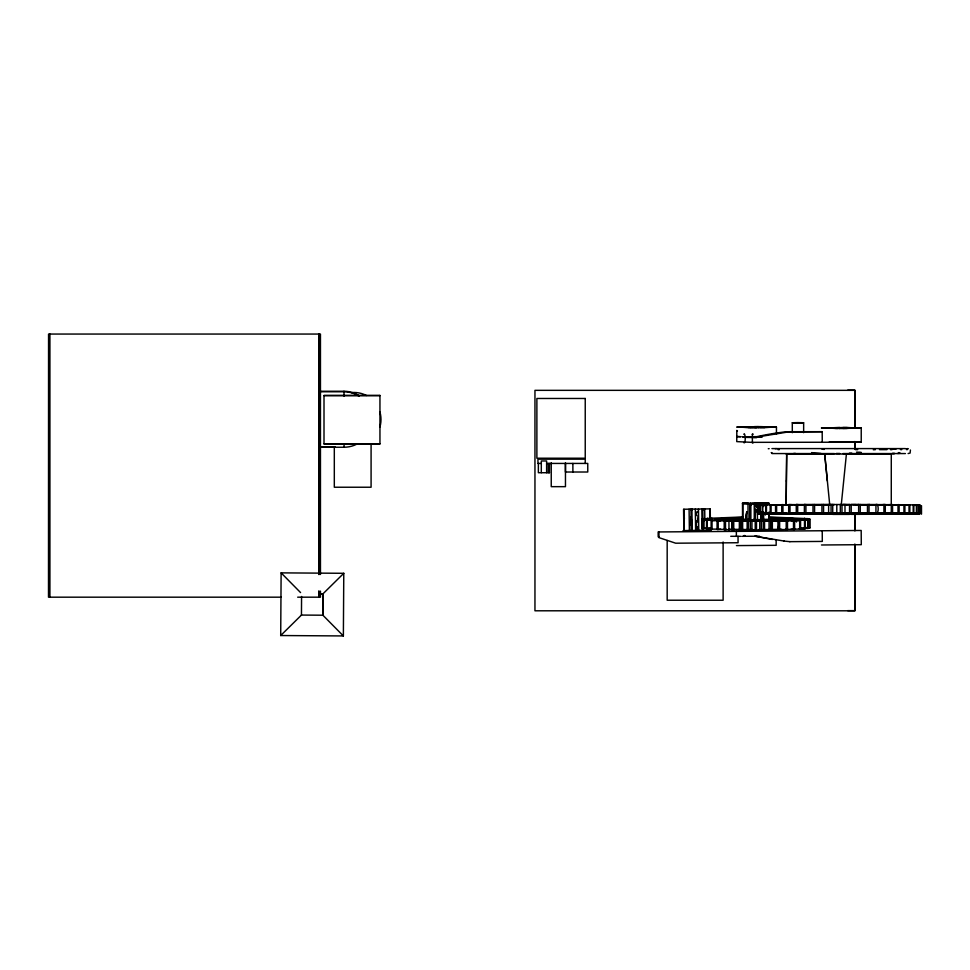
<?xml version="1.0" encoding="UTF-8"?>
<svg xmlns="http://www.w3.org/2000/svg" width="970" height="970" viewBox="0 0 970 970"><rect width="100%" height="100%" fill="white"/><g stroke="black" fill="none" stroke-linecap="round" stroke-linejoin="round"><path stroke-width="1.45" d="M551.239 462.714L551.239 486.661L565.462 486.661L565.462 462.714M792.296 432.705L792.296 422.75L797.704 422.593L803.645 422.738L803.645 432.693M891.272 504.933L891.284 454.021L786.064 454.021M751.204 504.909L751.204 503.685L742.511 503.66L746.366 503.515M762.093 513.154L761.753 519.835L761.753 512.645M280.706 635.532L281.118 572.87L343.78 573.294L343.368 635.944L280.706 635.532L301.452 615.065L322.889 615.21L343.368 635.944M301.452 615.065L301.573 596.477M343.78 573.294L323.034 593.761L322.889 615.21L322.889 593.785L320.051 593.761M698.012 519.787L698.06 515.191M755.218 508.632C756.054 515.034 755.145 522.878 750.271 519.605L750.271 503.782L751.204 503.685M763.099 514.973L763.147 512.136L763.063 514.755M756.406 511.82L756.454 509.844M762.226 514.452L762.08 519.665L760.601 519.556M683.874 530.59L684.335 517.774L683.874 530.59L683.559 509.25L710.21 508.862L710.379 520.235M760.516 504.933L760.48 503.685L763.645 503.685M841.257 504.933L846.41 454.021M684.371 514.84L683.923 518.853L684.299 516.101M763.293 529.85L763.293 521.278L771.393 521.266L771.295 529.911L751.944 530.154L740.352 529.887L740.559 521.193L724.202 521.181L724.202 529.717L740.559 529.717M763.293 521.278L740.559 521.193M908.102 453.56L910.115 453.051L910.418 450.007M779.419 521.399L778.546 521.048L787.507 521.181L787.507 529.717C779.043 528.565 776.946 533.573 779.419 521.399L771.15 521.193M803.596 422.774L792.296 422.75M776.449 434.257L776.449 427.139L759.668 427.576M842.881 428.413L861.227 427.976L861.227 442.199L751.471 442.344L736.751 441.617L736.812 430.413M861.13 442.247L856.704 441.847M808.143 528.056L809.756 527.959L809.756 519.096L802.275 519.289L809.756 519.096M702.086 519.023L702.086 528.032L701.953 519.096L712.441 518.55L707.506 518.356M875.934 504.63C878.941 502.557 878.978 514.827 875.934 513.166L885.295 513.118L885.295 504.582L876.759 504.618M724.202 521.181L726.457 520.841L717.072 520.914L717.072 529.438L726.457 529.365L724.202 529.717M760.456 503.187L762.214 502.981L755.46 503.127M801.378 513.118L805.318 513.142L804.348 513.094L804.409 504.533L834.576 504.582M804.336 513.082L883.003 513.263M760.601 503.733L762.214 503.903L749.47 503.879L750.271 503.782L750.246 519.605M736.812 431.056L737.491 430.971M907.18 448.589L908.417 448.77M800.808 528.832L805.173 528.759L805.173 520.235L799.28 519.993L808.265 519.847L808.265 528.371L799.716 528.468M794.685 504.727L849.55 504.473L849.55 512.997M915.595 505.212L919.827 505.188L919.827 513.724L912.443 513.688M717.072 520.914L720.649 520.599L711.131 520.599L711.131 529.123L716.781 529.135M717.072 529.438L720.649 529.123M795.958 513.857L796.673 513.857L789.083 513.7L800.723 513.494M886.022 513.579L888.605 513.676L881.924 513.773M906.053 448.843L906.683 448.77M750.319 519.471L742.511 519.483L742.511 503.224L759.364 503.466L752.32 503.418L754.915 503.6M763.657 519.508L769.174 519.483L769.174 512.293M805.173 520.235L795.764 520.308L800.577 520.599L800.577 529.123L794.309 529.135M711.131 520.599L715.921 520.308L706.536 520.235L706.536 528.759L711.459 528.82M711.131 529.123L711.847 529.062M869.278 513.094L869.787 513.118M758.213 513.615L767.124 513.651L758.213 513.615L758.213 505.079L761.414 505.055M786.391 513.651L798.734 513.397M742.511 519.483L743.493 519.411M754.587 519.617L796.491 519.399L795.57 519.665A40.788 1.782 0 0 1 781.747 520.647L767.197 520.987A38.133 1.673 0 0 1 761.038 521.035L758.685 521.048L758.685 519.908L760.916 519.884M787.507 529.717L785.239 529.365L794.636 529.438L794.636 520.914L791.035 520.599L800.577 520.599M768.276 448.722L769.149 448.673M820.899 513.348C815.697 513.312 835.073 513.409 825.361 513.275M855.855 513.348C862.985 513.348 849.769 513.251 856.195 513.385M706.536 528.759L710.937 528.553M873.315 449.765L875.401 449.643M885.295 504.582L882.712 504.667L892.558 504.63L892.558 513.166L888.908 513.251L899.129 513.227L899.129 504.691L898.002 504.679L898.002 513.215M706.536 520.235L712.404 519.993L703.444 519.847L703.444 528.371L711.968 528.468M885.295 513.118L882.712 513.203L892.558 513.166M763.232 503.406L769.174 503.66L765.306 503.515M787.507 521.181L785.239 520.841L794.636 520.914M752.332 442.647L753.132 442.647L752.38 442.647L752.38 434.111L753.132 434.111L752.332 434.536M882.979 448.843L884.749 448.77M703.444 528.371L710.21 528.177M807.088 527.268L808.265 527.219M703.444 519.847L710.21 519.653L701.953 519.096M894.74 453.475L892.218 453.56L894.291 453.548M759.692 513.542L769.913 513.518L759.692 513.542L759.692 505.006L764.433 505.055L762.214 504.933L762.214 513.457L768.058 513.579M892.558 504.63L888.908 504.715L913.837 504.897L913.837 513.421L906.501 513.482L907.69 513.482M744.075 436.815L756.442 436.658M793.642 453.475L795.436 453.426M845.804 513.7L844.773 513.724L888.605 513.7M701.953 527.959L703.286 527.922M808.41 527.656L809.756 527.619L807.646 527.51M763.657 503.2L769.174 503.224L760.468 503.2M775.248 448.673L776.461 448.637M831.872 513.676L832.915 513.651L789.083 513.676M851.211 514.367L900.803 514.1M762.214 504.933L765.936 504.909M762.214 513.457L769.064 513.445M899.129 504.691L894.449 504.764L897.784 504.752M798.298 514.197L796.261 514.282L837.425 514.112L837.425 513.263L794.685 513.263M899.129 513.227L772.132 513.651L802.651 513.979M913.194 505.431L913.837 505.418M771.15 529.717L779.419 529.923M703.565 527.522L701.953 527.619L703.286 527.656M764.081 427.527L772.544 427.139L762.565 426.739M772.678 513.445L765.73 513.385L765.73 504.861L773.005 504.776M910.018 513.821L899.275 513.36L904.913 513.288L904.913 504.752L899.275 504.824L902.161 504.812M765.73 513.385L770.289 513.445M742.232 517.592L736.472 517.701A40.594 1.782 0 0 0 729.949 517.895L715.193 519.144L741.226 519.144A14.902 0.655 0 0 1 742.802 518.95M778.461 514.076L775.551 514.124L780.729 514.051L779.625 514.051M909.023 514.039L909.848 514.027L903.3 513.954M683.001 530.602L702.159 530.323L701.843 508.983M702.68 530.311L711.386 530.178M847.428 428.388L857.31 427.976L847.428 427.576M897.408 453.402L899.396 453.378M770.192 513.324L771.101 513.312L770.192 513.324L770.192 504.788L771.101 504.776L771.101 513.312L776.291 513.385L773.963 513.385M780.426 504.873L832.405 504.703M877.413 504.545L851.211 504.473L851.211 513.009L863.057 513.082M906.889 513.409L903.3 513.421L909.848 513.348L909.848 504.824L903.3 504.885L904.476 504.885M795.424 513.482L802.651 513.397M850.581 513.288L849.162 513.336L859.274 513.142M831.338 514.112L821.481 513.991M832.733 514.379L849.55 514.379M875.473 513.494L873.752 513.53L875.025 513.579M903.931 514.1L904.913 514.088L899.275 514.015L905.071 513.967M742.644 516.974L710.913 518.235M764.166 427.649L758.103 427.576M769.646 513.372L780.729 513.324L775.551 513.251L775.551 504.727L779.71 504.715M912.6 504.909L913.837 504.897M775.551 513.251L798.298 513.178M875.037 513.979L882.263 513.894L876.322 513.882M878.953 513.979L890.763 513.76L891.163 512.318M746.366 503.515L748.682 503.466L746.366 503.369M781.747 504.667L782.948 504.655L782.948 513.191L781.747 513.191L781.747 504.667L785.918 504.739L783.796 504.727M760.068 505.321L764.445 505.358M914.504 504.982L916.856 504.97L916.856 513.494L918.869 513.579L918.869 505.043L912.612 505.091M865.579 513.057L869.29 513.069M909.52 513.482L916.856 513.494L908.805 513.554M753.326 426.715L740.437 427.139L748.901 427.527M847.089 428.497L839.353 428.522M762.323 436.912L742.062 436.755L755.945 436.767M757.4 503.854L757.424 519.678M789.822 513.215L791.799 513.227L788.683 513.142L788.683 504.606L796.964 504.642M914.128 505.067L918.869 505.043M788.683 513.142L790.004 513.13L790.004 504.606M804.773 513.348L823.081 513.312M877.413 513.082L871.036 513.106M804.663 513.385L822.815 513.263M851.381 513.288L852.315 513.275L847.343 513.263M836.977 513.663L834.94 513.688L837.522 513.724M796.964 514.209L771.489 513.93M918.869 513.579L910.212 513.615L911.412 513.615M872.915 514.027L849.247 514.039L861.918 514.221M873.024 513.991L865.822 514.039M883.003 514.112L853.83 514.124M761.547 529.559L766.445 529.523A40.716 1.782 0 0 0 781.735 529.171M743.941 535.586L745.009 535.573M658.945 536.81L658.193 536.822L658.157 531.948L861.19 530.469L861.287 544.691L821.469 544.982M730.737 536.289L740.631 536.325M741.88 536.313L759.449 536.192M789.798 541.66L822.305 541.418L822.233 530.748M736.424 545.601L776.17 545.31L776.133 539.623M797.122 513.154L796.261 513.094L796.261 504.57L805.318 504.606L804.385 504.57M760.65 513.712L757.776 513.7L757.776 505.152L765.936 505.188L758.213 505.224L762.614 505.249M762.178 505.285L765.306 505.273M916.783 505.091L919.827 505.127L913.025 505.152M796.261 513.094L803.948 513.542L796.94 513.603M796.127 513.821C791.581 513.203 802.626 513.651 797.231 513.554M769.913 513.857L761.935 513.857M840.432 513.712L842.736 513.688L772.132 513.724M876.637 513.494L882.251 513.482L875.037 513.397M881.548 513.554C886.059 513.518 874.94 513.53 880.639 513.554M772.678 513.93L765.73 513.991L766.458 514.003M861.966 514.088L863.918 514.088M885.149 513.591L881.924 513.603M917.608 513.663L919.827 513.651L908.805 513.821M854.812 530.602L854.812 513.991L855.419 514.027C851.369 514.088 862.863 514.039 855.782 514.027M754.878 426.703L736.751 427.079L750.416 427.552M839.741 427.54L825.3 427.976L835.182 428.388M766.251 505.188L757.776 505.152M764.748 513.651L757.776 513.676M820.911 514.027L819.359 514.039L823.578 514.051L809.113 514.064M758.685 529.571L760.262 529.571M754.587 426.594L758.491 426.594M758.491 427.685L752.659 427.685M744.548 434.111L743.796 434.111C745.784 433.335 745.784 443.423 743.796 442.647L744.596 442.647M763.184 504.982L766.251 505.055M764.154 505.127L765.936 505.115M914.504 505.358L918.869 505.261L913.582 505.237M913.206 505.224L916.747 505.285L914.019 505.321M830.235 513.239L832.405 513.239M825.955 513.251L832.345 513.263M904.913 513.288L894.449 513.3L905.543 513.724L840.262 513.748M822.257 513.385L828.331 513.275M857.371 513.385L863.191 513.312M880.348 513.773L873.837 513.821L875.486 513.882M836.758 513.627L837.425 513.627M774.557 513.991L776.291 513.991L770.192 514.051L774.266 514.064M846.349 514.112L850.29 514.245M880.651 513.821C874.976 513.845 885.598 513.882 881.73 513.821L881.196 513.518M913.206 513.748L918.869 513.797L910.212 513.76M847.707 390.17L854.812 390.17L854.812 427.928M320.282 391.262L343.986 391.262A27.73 27.73 0 0 1 359.155 395.784M318.887 391.771L344.071 391.771A27.73 27.73 0 0 1 359.239 396.293M324.004 395.614L379.949 395.614M822.257 442.356L822.196 431.686L789.81 431.686L755.024 437.373L744.475 437.082L757.134 437.434M324.004 443.799L379.949 443.799M320.282 446.733L335.099 446.733M318.887 447.243L344.071 447.243A27.73 27.73 0 0 0 356.802 444.151M771.926 448.589L905.41 448.589M893.067 448.722L894.558 448.722M778.001 449.643L779.322 449.643M855.382 449.643L857.71 449.643M879.451 449.643L886.992 449.643M890.436 449.643L892.073 449.643M900.584 449.643L901.76 449.643M906.574 449.643L907.314 449.643M849.417 453.148L851.781 453.148M771.926 453.56L834.406 453.56M842.93 453.56L905.41 453.56M541.308 463.43L537.95 463.43L537.95 459.162L585.237 459.162L585.237 463.43M546.619 463.43L587.759 463.43L587.759 472.014L565.449 472.014L565.449 463.43M549.493 472.717L538.362 472.717L538.362 463.43M905.834 504.812L909.848 504.824M921.488 505.649L921.5 514.185M843.318 513.263L840.262 513.263L840.262 514.112L843.318 514.112M913.837 513.421L907.095 513.336M765.936 513.93L768.107 513.857L759.692 513.833L764.433 513.785M905.834 514.027L913.243 513.894M767.743 514.003L772.144 514.003M910.005 513.967L913.837 513.954L906.501 513.894M847.901 514.258L843.112 514.258M796.491 521.993L796.491 519.144L768.87 518.95M728.943 521.763L728.991 530.287M281.191 597.18L48.5 597.18L48.561 334.056L320.452 334.056L320.452 574.495M297.669 597.18L320.452 597.18L320.452 591.13M847.707 610.639L854.812 610.639L854.812 544.194M756.442 426.703L760.419 426.606M754.587 427.685L756.539 427.697M756.539 437.543L744.075 437.373M848.798 504.594L855.831 504.606M849.599 504.715L843.112 504.582L847.453 504.715M772.144 504.849L791.799 504.691L788.683 504.606M912.661 505.018L916.856 504.97M761.111 505.321L765.039 505.261M763.184 505.321L766.276 505.321M916.747 513.554L911.836 513.554M843.112 513.239L848.798 513.118M905.531 513.627L905.459 512.79L905.531 513.627L878.953 513.397M796.673 513.554L795.63 513.554M880.348 513.603L876.686 513.591M797.728 513.773L803.972 513.833L795.436 513.894L798.152 513.93M908.296 513.894L891.272 513.615L891.175 512.766M828.489 514.245L834.576 514.136L794.685 514.112M805.9 518.962L801.45 518.889L808.265 518.683L769.064 516.974M779.904 504.788L780.729 504.788L775.551 504.727M855.916 504.727L883.003 504.727M852.775 504.715L859.274 504.606M773.963 504.849L776.291 504.849L770.192 504.788M782.948 513.191L785.942 513.191M913.206 513.627L915.595 513.627M827.022 514.124L804.773 514.027M842.881 427.54L861.227 427.976M839.741 428.413L835.534 428.497M919.827 505.188L914.189 505.164M859.99 504.739L897.784 504.885M758.213 505.079L763.681 505.103M858.971 513.275L872.915 513.348M919.827 513.724L916.48 513.7M759.571 426.715L762.323 426.618M847.089 427.455L821.396 427.976L838.189 428.413M750.756 427.673L753.423 427.576M759.692 505.006L764.239 505.03M873.024 513.385L865.81 513.336M855.322 513.348L854.17 513.336M852.327 514.1L849.284 514.064M804.663 513.991L808.543 514.027M752.999 529.571L742.971 529.487A38.133 1.673 0 0 1 737.176 529.377L735.102 529.329A40.716 1.782 0 0 1 728.785 529.135M320.173 593.737L323.034 593.761M836.285 453.451L839.862 453.475M761.656 519.471L763.645 519.508L763.657 512.318M761.086 426.715L776.449 427.139M748.925 427.649L751.895 427.564M759.474 436.779L761.705 436.803M904.913 504.752L903.931 504.739L903.931 513.275M746.366 503.369L742.511 503.224M878.953 504.861L880.893 504.885M765.73 504.861L767.682 504.873M785.918 513.275L781.747 513.191M736.751 436.645L740.837 436.718L736.751 436.439M909.848 513.348L909.023 513.336L909.023 504.812M801.475 528.177L808.265 528.371M798.298 504.642L796.261 504.57M805.173 519.326L809.756 519.435L801.475 519.653L808.265 519.847M807.27 527.898L809.756 527.959M764.36 503.709L763.657 503.685L763.645 506.57M799.28 528.517L805.173 528.759M821.008 453.475L811.647 452.626L814.036 453.232M858.862 452.626L861.142 452.735M856.558 452.141L861.19 452.384M791.035 529.123L794.636 529.438M720.759 520.175L752.999 521.048L752.999 519.908A14.902 0.655 0 0 1 741.686 519.471L715.193 519.399L716.49 519.738A40.788 1.782 0 0 0 720.698 520.175M900.184 448.916L901.433 449.001M768.422 519.435L769.174 519.483M799.862 529.062L800.577 529.123M898.644 452.626L899.893 452.735M822.002 449.195L824.318 449.413M783.954 541.054L789.932 541.66M822.196 431.686L783.966 432.014A298.36 298.239 0 0 0 755.024 437.058M771.186 452.626L772.084 452.735M754.975 536.216L784.087 541.054M772.435 539.478L755.109 536.216M796.491 519.144L795.57 518.877A40.788 1.782 0 0 0 791.702 518.416L785.203 518.029A40.788 1.782 0 0 0 769.428 517.58M281.118 572.87L300.567 592.585M748.416 529.802L748.416 521.278M703.141 529.123L703.323 530.299M829.738 504.933L824.694 454.021L827.349 480.974M761.268 503.648L761.377 504.861M697.685 526.601L697.83 530.384M750.271 503.236L750.319 504.461M691.319 509.141L691.367 510.329M755.084 515.785L755.206 519.58M697.636 518.538L697.709 522.09M755.193 503.127L755.218 504.351M692.253 509.129L692.265 510.317M696.569 530.396L696.424 520.623M684.286 530.578L683.947 509.25M709.822 508.874L709.979 520.247M704.693 508.947L704.875 520.32M704.208 518.441L704.244 520.805M702.801 508.971L702.971 520.344M703.068 527.462L703.117 530.299M698.473 509.032L698.764 530.372M695.32 509.08L695.611 530.42M691.925 509.129L692.24 530.469M691.44 519.096L691.622 530.469M690.967 509.141L691.283 530.481M689.088 509.177L689.379 530.505M704.074 508.959L704.099 510.135M738.024 536.337L738.073 542.739L675.654 543.2L658.957 537.622L658.969 531.936M736.363 531.378L736.375 536.349M696.29 512.027L696.314 515.591M761.365 512.172L761.365 513.385M697.551 511.42L697.551 512.609M919.73 505.103L919.73 513.736M918.578 505.03L918.578 513.567M916.395 504.958L916.395 513.482M913.194 504.873L913.194 513.409M891.297 504.63L891.297 513.154M883.912 504.582L883.912 513.118M875.934 504.533L875.934 513.069M869.035 504.509L869.035 513.045M867.471 504.509L867.471 513.045M860.257 504.485L860.257 513.021M858.644 504.485L858.644 513.021M854.97 428.097L854.97 390.34L534.955 390.34L534.955 610.797L854.97 610.797L854.97 544.364M854.97 441.689L854.97 449.231M854.97 514.161L854.97 530.772M854.812 441.52L854.812 449.061M844.991 504.545L844.991 513.082M841.996 504.461L841.996 512.997M840.323 504.461L840.323 512.997M836.795 504.545L836.795 513.069M832.733 504.461L832.733 512.997M831.072 504.461L831.072 512.997M828.622 504.545L828.622 513.082M823.566 504.473L823.566 513.009M821.929 504.473L821.929 513.009M814.582 504.497L814.582 513.033M812.993 504.497L812.993 513.033M809.623 519.023L809.623 528.032M807.852 519.92L807.852 528.444M805.924 504.521L805.924 513.057M804.494 518.235L804.494 528.82M799.668 520.66L799.668 529.183M797.692 504.558L797.692 513.094M793.496 520.963L793.496 529.487M786.197 521.229L786.197 529.753M779.65 521.011L779.65 529.547M777.964 521.423L777.964 529.959M776.618 504.715L776.618 513.239M772.35 521.169L772.35 529.693M770.616 521.545L770.616 530.069M769.064 521.569L769.064 530.093M768.773 512.33L768.773 519.532M766.458 504.837L766.458 513.372M765.306 512.002L765.306 515.021M764.554 521.266L764.554 529.79M762.772 504.909L762.772 513.445M761.438 512.415L761.414 519.605M761.365 521.617L761.365 530.154M760.807 512.657L760.807 519.847M760.068 504.994L760.068 513.518M759.765 521.63L759.765 530.154M758.394 505.067L758.394 513.603M756.491 521.302L756.491 529.826M755.218 521.302L755.218 529.826M754.248 503.854L754.272 519.678M751.944 521.63L751.944 530.154M750.877 504.024L750.877 519.847M750.343 521.617L750.343 530.154M749.931 504.012L749.931 519.835M748.015 503.685L748.04 519.508M747.143 521.266L747.143 529.79M742.899 503.697L742.899 519.532M742.644 521.569L742.644 530.093M741.226 519.144L741.226 521.993M741.092 521.545L741.092 530.069M739.346 521.169L739.346 529.693M733.744 521.423L733.744 529.959M732.289 521.399L732.289 529.923M732.047 521.011L732.047 529.547M725.511 521.229L725.511 529.753M723.123 541.975L723.123 600.224L667.178 600.224L667.178 540.484M718.2 520.963L718.2 529.487M712.041 520.66L712.041 529.183M707.215 518.235L707.215 528.82M703.856 519.92L703.856 528.444M572.882 463.43L572.882 472.014M549.493 463.43L549.42 472.717M548.244 463.43L548.244 472.717M546.619 472.717L546.619 460.968L541.308 460.968L541.308 472.717M371.086 443.86L371.086 487.231L334.31 487.231L334.31 446.855M343.986 391.262L344.071 396.172M344.071 443.702L344.071 447.243M319.021 334.056L319.021 574.495M319.021 591.13L319.021 597.18M318.803 334.056L318.803 574.495M318.803 591.13L318.803 597.18M49.919 334.056L49.919 597.18M379.949 412.056A27.027 27.027 0 0 1 379.949 426.921M351.54 392.571A27.027 27.027 0 0 1 366.381 395.481M786.343 480.974L786.149 504.933L786.694 454.021L786.343 480.974M690.846 516.622L690.737 525.158L690.846 516.622M746.803 511.626L745.445 519.544L746.803 511.626M853.37 442.174L829.277 442.223L853.37 442.174M869.29 504.533L868.683 504.594L869.399 504.594M894.813 448.916L893.467 449.146L896.171 448.843L894.813 448.916M801.838 422.762L794.103 422.762L801.838 422.762M798.977 513.833L797.231 513.857L798.977 513.833M794.939 513.833L794.939 513.833M895.916 513.676L900.427 513.688L895.916 513.676M763.123 513.736L758.213 513.76L767.124 513.724L763.123 513.736M379.949 395.445L324.004 395.445L324.004 443.969L379.949 443.969L379.949 395.445M585.237 398.476L536.883 398.476L536.883 458.216L585.237 458.216L585.237 398.476M909.714 448.77L909.714 448.77M756.661 504.982L756.418 503.757L757.012 507.443L756.661 504.982M754.927 507.043L754.587 503.794L754.927 507.043M751.18 504.388L751.083 503.163L751.18 504.424"/></g></svg>
